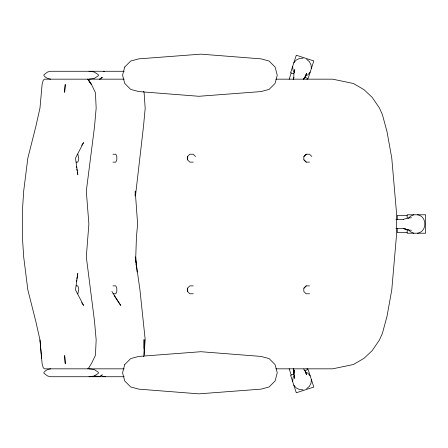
<?xml version="1.0" encoding="UTF-8"?>
<svg xmlns="http://www.w3.org/2000/svg" width="448" height="448" viewBox="0 0 448 448"><rect width="100%" height="100%" fill="white"/><g stroke="black" fill="none" stroke-linecap="round" stroke-linejoin="round"><path stroke-width="0.67" d="M144.032 348.589L144.077 339.506L144.094 355.466L143.545 356.692M135.078 195.849L135.24 191.083L137.614 224L136.427 237.166L135.766 256.917L137.116 272.003M293.322 79.223L293.759 77.902L293.938 73.125L294.75 69.552L294.644 70.846M294.644 377.154L294.75 378.448L293.938 374.875L294.112 370.126M293.994 373.285L294.118 370.087M135.481 195.849L143.472 126.566L145.191 108.349L144.094 92.534L143.545 91.308M144.043 354.889L145.191 339.651L139.938 289.834L135.24 256.917L135.817 262.405M292.673 381.629L292.958 377.978L294.347 375.25M311.338 379.422L311.046 383.079L309.383 386.344L306.594 388.724M76.395 281.277L76.636 279.955M76.877 278.639L77.834 273.375L75.494 289.834L83.563 305.396L81.659 302.63M294.246 377.104L294.532 375.855M289.167 79.279L291.211 72.985M293.759 77.902L293.877 77.543L293.216 79.531M307.065 79.587L307.49 78.271M303.29 79.615L305.206 76.787L306.65 73.416L305.637 75.085M81.659 145.37L83.563 142.604L75.494 158.166L77.834 174.625L77.33 171.931M303.531 78.921L305.206 76.787M303.436 79.044L304.226 78.042M293.804 62.882L296.184 60.094L299.454 58.43L303.106 58.139M310.201 72.066L307.821 74.855L305.099 76.238M304.013 156.531L306.309 154.218M304.013 288.198L306.309 285.88M408.346 218.35L410.508 216.188L413.89 214.782M87.73 368.833L88.883 367.696L91.582 363.306L95.446 355.348L96.163 339.864L94.472 320.958L86.307 256.917L88.878 224L86.307 191.083L94.472 127.042L96.163 108.136L95.446 92.652L91.582 84.694L87.73 79.167L88.883 80.304L91.442 84.566L87.73 79.167M88.99 376.729L94.226 376.023L98.347 373.302L98.347 372.26L94.226 369.538L88.99 368.833M417.558 233.218C427.274 231.582 427.274 216.418 417.558 214.782M293.838 374.181L290.59 375.234L296.29 392.762L313.818 387.066L308.123 369.538L304.226 370.804M50.646 368.833L47.667 369.538L45.685 370.653L43.966 372.26L43.966 373.302L47.667 376.023L50.646 376.729L124.186 376.729M88.99 79.167L94.226 78.462L98.347 75.74L98.347 74.698L94.226 71.977L88.99 71.271M103.163 376.729L104.468 376.555M411.51 217.745L407.859 218.075L403.262 219.386L403.637 219.386L395.959 219.324M395.959 228.665L403.637 228.598L403.262 228.598L407.859 229.925L411.51 230.255M124.186 71.271L50.646 71.271L47.667 71.977L43.966 74.698L43.966 75.74L45.685 77.347L47.667 78.462L50.646 79.167M124.186 79.167L44.38 79.167L43.226 80.304L42.106 84.437L39.967 108.136L35.823 126.566L27.826 158.166L23.688 191.083L22.4 210.834L22.4 237.166L23.688 256.917L27.826 289.834L35.823 321.434L39.967 339.864L42.106 363.563L43.226 367.696L44.38 368.833L124.186 368.833M275.957 79.167L332.668 79.167L353.416 83.496L364.034 89.701L372.17 97.339L379.512 108.136L382.446 114.789L387.05 131.835L391.776 158.166L396.334 210.834L396.334 237.166L391.776 289.834L387.05 316.165L382.446 333.211L379.512 339.864L372.17 350.661L364.034 358.299L353.416 364.504L332.668 368.833L275.957 368.833M77.168 154.218L77.874 154.218L78.77 158.715L77.874 162.12L76.093 162.12M112.924 154.218L115.825 154.218L116.822 156.531L116.822 159.802L115.825 162.12L112.924 162.12M193.245 162.12L189.801 162.12L187.499 159.802L187.499 156.531L189.801 154.218L193.245 154.218L195.541 156.531M309.557 162.12L306.107 162.12L303.811 159.802L303.811 156.531L306.107 154.218L309.557 154.218L311.853 156.531M407.148 215.438L397.292 215.438L397.292 219.548M407.148 232.557L397.292 232.557L397.292 228.446M76.093 285.88L77.874 285.88L78.77 289.285L77.874 293.782L77.168 293.782M112.924 285.88L115.825 285.88L116.822 288.198L116.822 291.469L115.825 293.782L112.924 293.782M193.245 285.88L189.801 285.88L187.499 288.198L187.499 291.469L189.801 293.782L193.245 293.782M309.557 285.88L306.107 285.88L303.811 288.198L303.811 291.469L306.107 293.782L309.557 293.782M94.226 376.023L98.398 376.292M102.57 376.555L105.347 376.729M303.106 389.861L299.454 389.57L296.184 387.906L293.804 385.118M103.163 71.271L104.468 71.445M293.838 73.819L290.59 72.761L296.29 55.233L313.818 60.928L308.123 78.462L304.226 77.196M403.396 228.29L407.859 229.925M403.362 228.278L406.364 229.382M413.89 233.218L410.508 231.812L408.346 229.65M305.099 371.762L307.821 373.145L310.201 375.934M306.594 59.276L309.383 61.656L311.046 64.921L311.338 68.578M304.013 159.802L306.309 162.12M303.682 368.945L305.206 371.213L306.65 374.584L305.637 372.915M114.089 295.523L120.697 305.396L111.927 291.469M294.347 72.75L292.958 70.022L292.673 66.371M293.233 368.463L293.894 370.451L293.776 370.093L293.938 374.875M307.065 368.407L307.49 369.723M289.167 368.721L291.211 375.01M294.594 71.977L294.246 70.896L294.532 72.145M76.322 166.538L76.574 167.888M76.826 169.238L77.078 170.582M135.962 263.771L136.108 265.143M39.967 339.864L41.591 358.299M407.165 218.193L407.165 214.782L425.6 214.782L425.6 233.218L407.165 233.218L407.165 229.802M187.701 156.531L187.701 159.802M187.701 288.198L187.701 291.469M64.73 89.701L64.674 92.333L65.246 84.437L64.73 89.701M124.729 67.038L122.556 75.219L124.729 83.395L130.67 89.382L138.79 91.577L198.906 96.286L261.022 91.577L269.142 89.382L275.083 83.395L277.262 75.219L275.083 67.038L269.142 61.051L261.022 58.862L200.911 54.152L138.79 58.862L130.67 61.051L124.729 67.038M124.729 364.605L122.556 372.781L124.729 380.962L130.67 386.949L138.79 389.138L198.906 393.848L261.022 389.138L269.142 386.949L275.083 380.962L277.262 372.781L275.083 364.605L269.142 358.618L261.022 356.423L200.911 351.714L138.79 356.423L130.67 358.618L124.729 364.605M102.228 77.347L99.742 79.167L102.228 77.347M102.228 374.909L99.742 376.729L102.228 374.909M65.246 363.563L64.674 355.667L65.246 363.563"/></g></svg>
